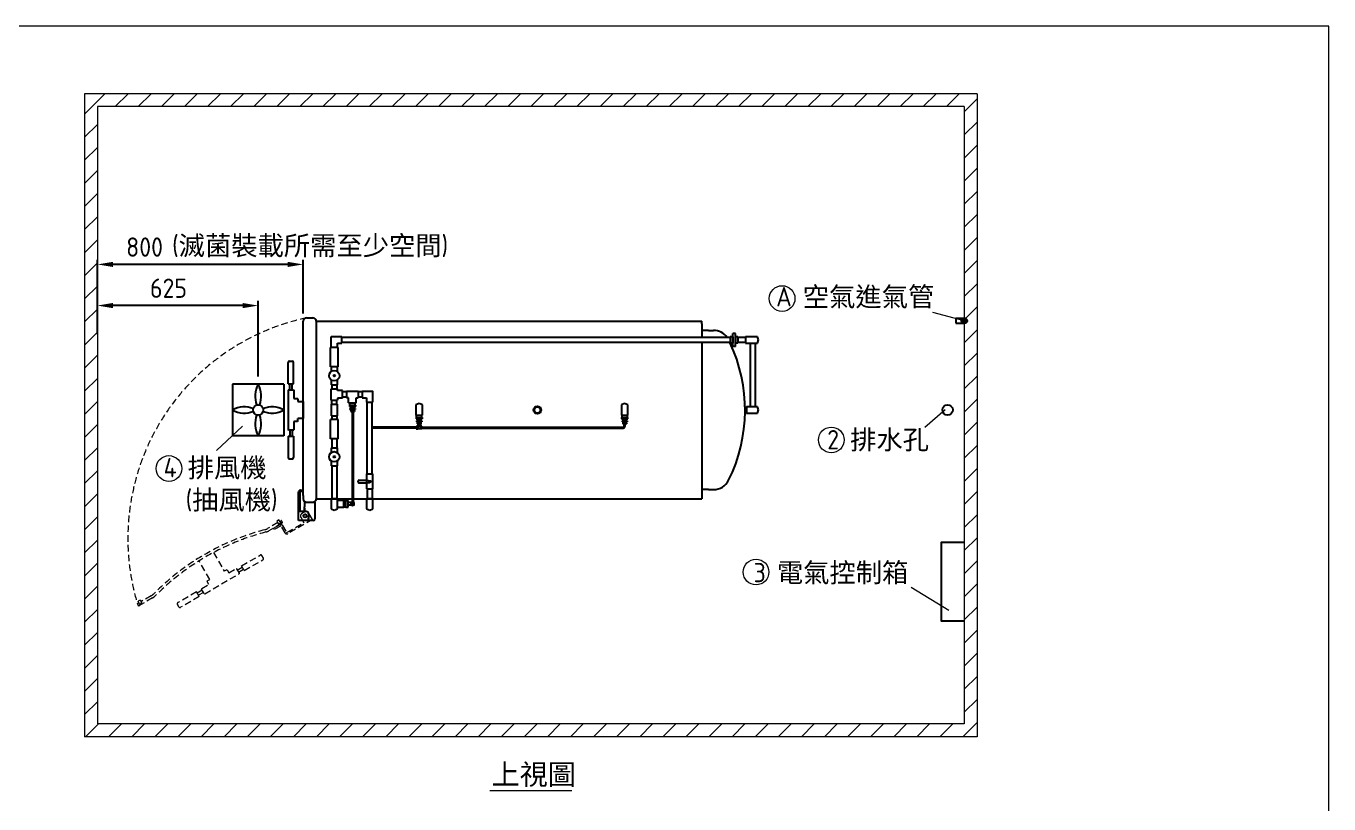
# Model space of a CAD drawing. Header units: millimetres. Extents: x -207391 to -140183, y -25011 to -12692.
# Drawn here: x -200738 to -195671, y -19796 to -16771 of the extents above; entities that cross this region are included whole.
import ezdxf

# ---------------------------------------------------------------- set-up
doc = ezdxf.new("R2010")
doc.units = ezdxf.units.MM
doc.linetypes.add('HIDDEN', pattern=[9.525, 6.35, -3.175])
doc.layers.get('0').update_dxf_attribs({"lineweight": 25})
for name, color, linetype, lineweight in [('D', 3, 'Continuous', 13), ('F', 7, 'Continuous', 15), ('H', 2, 'HIDDEN', 15), ('S', 4, 'Continuous', 15)]:
    doc.layers.add(name, color=color, linetype=linetype, lineweight=lineweight)
doc.styles.get("Standard").update_dxf_attribs({"font": 'KAIU.TTF'})
doc.styles.add('STU25', font='isocp2.shx')
doc.dimstyles.new('STU25', dxfattribs={"dimscale": 30, "dimtxt": 2.5, "dimasz": 2, "dimexe": 0.6, "dimexo": 1, "dimgap": 1, "dimtad": 1, "dimdsep": 46, "dimtxsty": 'STU25', "dimcen": 2, "dimazin": 2, "dimtfac": 1, "dimtmove": 0, "dimatfit": 3, "dimfxl": 0, "dimtolj": 1, "dimtzin": 0, "dimarcsym": 0})

# ---------------------------------------------------------------- blocks, each defined once
blk = doc.blocks.new('*D6')
at = {"layer": 'D', "color": 0, "linetype": 'Continuous', "lineweight": -2}
for p, q in [((-200460.7, -17938.5), (-200460.7, -17839.9)), ((-199895.7, -17857.9), (-200400.7, -17857.9)), ((-199835.7, -18134), (-199835.7, -17839.9))]:
    blk.add_line(p, q, dxfattribs=at)
at = {"layer": 'D', "color": 0}
for points in [[(-200400.7, -17847.9), (-200400.7, -17867.9), (-200460.7, -17857.9)], [(-199895.7, -17867.9), (-199895.7, -17847.9), (-199835.7, -17857.9)]]:
    blk.add_solid(points, dxfattribs=at)
at = {"layer": 'Defpoints', "color": 0}
for p in [(-200460.7, -17857.9), (-200460.7, -17968.5), (-199835.7, -18164)]:
    blk.add_point(p, dxfattribs=at)
at = {"layer": 'D', "color": 0, "insert": (-200184.4, -17790.4), "char_height": 75, "attachment_point": 5, "style": 'STU25'}
blk.add_mtext('\\A1;625', dxfattribs=at)
blk = doc.blocks.new('*D15')
at = {"layer": 'D', "color": 0, "lineweight": -2}
for p, q in [((-200460.7, -17968.5), (-200460.7, -17680)), ((-199660.7, -17889), (-199660.7, -17680)), ((-199720.7, -17698), (-200400.7, -17698))]:
    blk.add_line(p, q, dxfattribs=at)
at = {"layer": 'D', "color": 0}
for points in [[(-200400.7, -17688), (-200400.7, -17708), (-200460.7, -17698)], [(-199720.7, -17708), (-199720.7, -17688), (-199660.7, -17698)]]:
    blk.add_solid(points, dxfattribs=at)
at = {"layer": 'Defpoints', "color": 0}
for p in [(-200460.7, -17698), (-199660.7, -17919), (-200460.7, -17998.5)]:
    blk.add_point(p, dxfattribs=at)
at = {"layer": 'D', "color": 0, "insert": (-200277.5, -17630.5), "char_height": 75, "attachment_point": 5, "style": 'STU25'}
blk.add_mtext('\\A1;800', dxfattribs=at)

msp = doc.modelspace()

# ---------------------------------------------------------------- hatches: boundary and pattern name
msp.add_hatch(color=256).paths.add_polyline_path([(-197078.519, -17916.832, 1), (-197100.041, -17916.832, 1)])
at = {"layer": 'H', "linetype": 'HIDDEN', "ltscale": 5}
h = msp.add_hatch(dxfattribs=at)
h.set_pattern_fill('ANSI31', color=256, scale=20, style=0)
h.set_pattern_definition([(45, (12526.036, 63.82), (-44.90128, 44.90128), [])])
h.paths.add_polyline_path([(-200510.677, -17034.463), (-200510.677, -19534.463), (-197039.28, -19534.463), (-197039.28, -17034.463)])
h.paths.add_polyline_path([(-200460.677, -17084.463), (-200460.677, -19484.463), (-197089.28, -19484.463), (-197089.28, -17084.463)], flags=16)

# ---------------------------------------------------------------- linework, layer by layer
at = {"linetype": 'Continuous'}
for p, q in [((-199660.674, -17931.463), (-199660.674, -17918.963)), ((-199647.674, -17905.963), (-199622.674, -17905.963)), ((-197121.655, -17906.832), (-197089.28, -17906.832)), ((-197121.655, -17906.832), (-197121.655, -17926.832)), ((-197121.655, -17926.832), (-197089.28, -17926.832)), ((-199552.177, -18021.029), (-199552.177, -17980.963)), ((-199510.063, -17978.963), (-199550.177, -17978.963)), ((-199510.063, -18003.963), (-199510.063, -17978.963)), ((-199510.063, -17981.463), (-199510.063, -17978.963)), ((-197999.776, -17981.463), (-199510.063, -17981.463)), ((-197999.776, -17978.963), (-197999.776, -18003.963)), ((-197989.776, -17978.963), (-197999.776, -17978.963)), ((-197979.776, -17966.463), (-197989.776, -17966.463)), ((-197989.776, -18016.463), (-197989.776, -17966.463)), ((-197989.776, -17978.963), (-197989.776, -18003.963)), ((-197979.776, -18016.463), (-197979.776, -17966.463)), ((-197969.776, -17978.963), (-197979.776, -17978.963)), ((-197979.776, -17978.963), (-197979.776, -18003.963)), ((-197969.776, -17978.963), (-197969.776, -18003.963)), ((-197939.776, -17981.463), (-197969.776, -17981.463)), ((-197894.277, -17978.963), (-197939.776, -17978.963)), ((-197939.776, -17978.963), (-197939.776, -18003.963)), ((-197889.277, -17991.463), (-197894.277, -17978.963)), ((-199527.177, -18003.963), (-199510.063, -18003.963)), ((-199527.177, -18021.029), (-199527.177, -18003.963)), ((-197999.776, -18001.463), (-199510.063, -18001.463)), ((-197989.776, -18003.963), (-197999.776, -18003.963)), ((-197979.776, -18016.463), (-197989.776, -18016.463)), ((-197969.776, -18003.963), (-197979.776, -18003.963)), ((-197939.776, -18001.463), (-197969.776, -18001.463)), ((-197939.776, -18003.963), (-197894.277, -18003.963)), ((-197920.822, -18251.463), (-197920.822, -18003.963)), ((-197900.822, -18251.463), (-197900.822, -18003.963)), ((-197894.277, -18003.963), (-197889.277, -17991.463)), ((-199718.637, -18162.778), (-199718.637, -18079.052)), ((-199713.637, -18074.052), (-199702.637, -18074.052)), ((-199697.637, -18162.778), (-199697.637, -18079.052)), ((-199552.177, -18096.029), (-199552.177, -18114.927)), ((-199527.177, -18114.927), (-199527.177, -18096.029)), ((-199935.677, -18163.963), (-199935.677, -18363.963)), ((-199735.677, -18163.963), (-199935.677, -18163.963)), ((-199735.677, -18163.963), (-199735.677, -18363.963)), ((-199718.137, -18185.213), (-199719.637, -18186.713)), ((-199719.637, -18186.713), (-199719.637, -18341.213)), ((-199718.637, -18162.778), (-199697.637, -18162.778)), ((-199718.137, -18185.213), (-199698.137, -18185.213)), ((-199712.887, -18185.213), (-199712.887, -18162.778)), ((-199703.387, -18185.213), (-199703.387, -18162.778)), ((-199698.137, -18185.213), (-199696.637, -18186.713)), ((-199696.637, -18186.713), (-199696.637, -18218.963)), ((-199552.177, -18146.152), (-199552.177, -18165.539)), ((-199552.177, -18165.539), (-199527.177, -18165.539)), ((-199552.177, -18226.074), (-199552.177, -18181.074)), ((-199552.177, -18181.074), (-199527.177, -18181.074)), ((-199549.677, -18165.539), (-199549.677, -18181.074)), ((-199529.677, -18165.539), (-199529.677, -18181.074)), ((-199527.177, -18165.539), (-199527.177, -18146.152)), ((-199527.177, -18188.574), (-199527.177, -18181.074)), ((-199507.177, -18188.574), (-199527.177, -18188.574)), ((-199507.177, -18218.574), (-199507.177, -18188.574)), ((-199491.789, -18191.074), (-199491.789, -18216.074)), ((-199491.789, -18191.074), (-199446.789, -18191.074)), ((-199446.789, -18191.074), (-199446.789, -18216.074)), ((-199431.4, -18191.074), (-199391.334, -18191.074)), ((-199696.637, -18218.963), (-199683.137, -18218.963)), ((-199681.637, -18220.463), (-199683.137, -18218.963)), ((-199681.637, -18220.463), (-199681.637, -18231.463)), ((-199681.637, -18231.463), (-199660.674, -18231.463)), ((-199552.177, -18226.074), (-199527.177, -18226.074)), ((-199552.177, -18241.463), (-199552.177, -18286.463)), ((-199552.177, -18241.463), (-199527.177, -18241.463)), ((-199549.677, -18241.463), (-199549.677, -18226.074)), ((-199529.677, -18241.463), (-199529.677, -18226.074)), ((-199507.177, -18218.574), (-199527.177, -18218.574)), ((-199527.177, -18218.574), (-199527.177, -18226.074)), ((-199527.177, -18286.463), (-199527.177, -18241.463)), ((-199491.789, -18193.574), (-199507.177, -18193.574)), ((-199491.789, -18213.574), (-199507.177, -18213.574)), ((-199484.289, -18216.074), (-199491.789, -18216.074)), ((-199484.289, -18236.074), (-199484.289, -18216.074)), ((-199484.289, -18236.074), (-199454.289, -18236.074)), ((-199454.289, -18216.074), (-199446.789, -18216.074)), ((-199454.289, -18236.074), (-199454.289, -18216.074)), ((-199431.4, -18193.574), (-199446.789, -18193.574)), ((-199431.4, -18213.574), (-199446.789, -18213.574)), ((-199431.4, -18216.074), (-199414.334, -18216.074)), ((-199414.334, -18216.074), (-199414.334, -18233.189)), ((-199414.334, -18233.189), (-199389.334, -18233.189)), ((-199411.834, -18512.646), (-199411.834, -18233.189)), ((-199391.834, -18512.646), (-199391.834, -18233.189)), ((-199391.834, -18233.189), (-199389.334, -18233.189)), ((-199389.334, -18233.189), (-199389.334, -18193.074)), ((-199209.677, -18238.963), (-199222.177, -18243.963)), ((-199197.177, -18243.963), (-199209.677, -18238.963)), ((-198410.524, -18238.963), (-198423.024, -18243.963)), ((-198398.024, -18243.963), (-198410.524, -18238.963)), ((-199552.177, -18286.463), (-199527.177, -18286.463)), ((-199549.677, -18286.463), (-199549.677, -18301.463)), ((-199529.677, -18286.463), (-199529.677, -18301.463)), ((-199222.177, -18243.963), (-199222.177, -18283.963)), ((-199222.177, -18283.963), (-199197.177, -18283.963)), ((-199197.177, -18283.963), (-199197.177, -18243.963)), ((-198423.024, -18243.963), (-198423.024, -18283.963)), ((-198423.024, -18283.963), (-198398.024, -18283.963)), ((-198398.024, -18283.963), (-198398.024, -18243.963)), ((-197936.974, -18251.463), (-197936.974, -18276.463)), ((-197894.277, -18251.463), (-197936.974, -18251.463)), ((-197936.974, -18273.963), (-197936.974, -18253.963)), ((-197936.974, -18276.463), (-197894.277, -18276.463)), ((-197889.277, -18263.963), (-197894.277, -18251.463)), ((-197894.277, -18276.463), (-197889.277, -18263.963)), ((-199718.137, -18342.713), (-199719.637, -18341.213)), ((-199698.137, -18342.713), (-199718.137, -18342.713)), ((-199712.887, -18342.713), (-199712.887, -18365.148)), ((-199703.387, -18342.713), (-199703.387, -18365.148)), ((-199698.137, -18342.713), (-199696.637, -18341.213)), ((-199696.637, -18308.963), (-199696.637, -18341.213)), ((-199683.137, -18308.963), (-199696.637, -18308.963)), ((-199681.637, -18307.463), (-199683.137, -18308.963)), ((-199681.637, -18307.463), (-199681.637, -18296.463)), ((-199660.674, -18296.463), (-199681.637, -18296.463)), ((-199735.677, -18363.963), (-199935.677, -18363.963)), ((-199718.637, -18365.148), (-199697.637, -18365.148)), ((-199718.637, -18365.148), (-199718.637, -18448.874)), ((-199697.637, -18365.148), (-199697.637, -18448.874)), ((-199549.677, -18376.463), (-199549.677, -18410.973)), ((-199529.677, -18376.463), (-199529.677, -18410.973)), ((-199552.177, -18410.973), (-199527.177, -18410.973)), ((-199552.177, -18410.973), (-199552.177, -18430.36)), ((-199527.177, -18430.36), (-199527.177, -18410.973)), ((-199713.637, -18453.874), (-199702.637, -18453.874)), ((-199552.177, -18461.585), (-199552.177, -18480.973)), ((-199552.177, -18480.973), (-199527.177, -18480.973)), ((-199549.677, -18480.973), (-199549.677, -18608.963)), ((-199529.677, -18480.973), (-199529.677, -18608.963)), ((-199527.177, -18480.973), (-199527.177, -18461.585)), ((-199414.334, -18512.646), (-199389.334, -18512.646)), ((-199414.334, -18512.646), (-199414.334, -18570.277)), ((-199389.334, -18570.277), (-199389.334, -18512.646)), ((-199679.174, -18693.556), (-199679.174, -18583.556)), ((-199673.174, -18583.556), (-199673.174, -18658.556)), ((-199671.174, -18575.556), (-199660.674, -18575.556)), ((-199660.674, -18581.556), (-199671.174, -18581.556)), ((-199660.674, -18596.463), (-199660.674, -18608.963)), ((-199414.334, -18570.277), (-199389.334, -18570.277)), ((-199411.834, -18570.277), (-199411.834, -18608.963)), ((-199391.834, -18570.277), (-199391.834, -18608.963)), ((-199647.674, -18621.963), (-199622.674, -18621.963)), ((-199552.177, -18608.92), (-199552.177, -18648.92)), ((-199527.177, -18608.92), (-199552.177, -18608.92)), ((-199527.177, -18648.92), (-199527.177, -18608.92)), ((-199502.795, -18616.42), (-199527.177, -18616.42)), ((-199527.177, -18641.42), (-199502.795, -18641.42)), ((-199502.795, -18641.42), (-199502.795, -18616.42)), ((-199494.249, -18641.42), (-199494.249, -18616.42)), ((-199485.851, -18641.42), (-199485.851, -18616.42)), ((-199389.334, -18608.92), (-199414.334, -18608.92)), ((-199414.334, -18608.92), (-199414.334, -18648.92)), ((-199389.334, -18648.92), (-199389.334, -18608.92)), ((-199649.174, -18658.556), (-199679.174, -18658.556)), ((-199639.174, -18683.556), (-199639.174, -18668.556)), ((-199552.177, -18648.92), (-199539.677, -18653.92)), ((-199539.677, -18653.92), (-199527.177, -18648.92)), ((-199414.334, -18648.92), (-199401.834, -18653.92)), ((-199401.834, -18653.92), (-199389.334, -18648.92))]:
    msp.add_line(p, q, dxfattribs=at)
for p, q in [((-199660.674, -18596.463), (-199660.674, -17931.463)), ((-199609.677, -17918.163), (-198109.874, -17918.163)), ((-199609.674, -17918.963), (-199609.674, -18608.963)), ((-199609.674, -17918.963), (-199609.674, -18608.963)), ((-198110.674, -17928.963), (-198109.874, -17928.963)), ((-198110.674, -17928.963), (-198110.674, -17981.463)), ((-198109.874, -17928.963), (-198109.874, -17918.163)), ((-198084.674, -17954.463), (-198110.674, -17954.463)), ((-199554.677, -18096.029), (-199554.677, -18021.029)), ((-199524.677, -18021.029), (-199554.677, -18021.029)), ((-199524.677, -18096.029), (-199524.677, -18021.029)), ((-198110.674, -18001.463), (-198110.674, -18598.963)), ((-199524.677, -18096.029), (-199554.677, -18096.029)), ((-199431.4, -18191.074), (-199431.4, -18216.074)), ((-199660.674, -18231.463), (-199660.674, -18296.463)), ((-199479.289, -18245.678), (-199479.289, -18236.074)), ((-199479.289, -18236.074), (-199459.289, -18236.074)), ((-199458.289, -18245.678), (-199458.289, -18236.074)), ((-199431.4, -18193.574), (-199431.4, -18213.574)), ((-199480.289, -18245.678), (-199457.289, -18245.678)), ((-199480.289, -18245.678), (-199480.289, -18250.678)), ((-199480.289, -18250.678), (-199457.289, -18250.678)), ((-199478.901, -18258.521), (-199478.901, -18262.443)), ((-199478.901, -18258.521), (-199458.529, -18258.521)), ((-199478.901, -18262.443), (-199458.529, -18262.443)), ((-199477.289, -18250.678), (-199477.289, -18254.6)), ((-199477.289, -18254.6), (-199460.289, -18254.6)), ((-199475.901, -18266.365), (-199475.901, -18270.287)), ((-199475.901, -18266.365), (-199461.529, -18266.365)), ((-199475.901, -18270.287), (-199461.529, -18270.287)), ((-199473.289, -18254.6), (-199473.289, -18258.521)), ((-199473.289, -18262.443), (-199473.289, -18266.365)), ((-199470.715, -18270.287), (-199470.715, -18628.92)), ((-199466.715, -18270.287), (-199466.715, -18628.92)), ((-199464.289, -18254.6), (-199464.289, -18258.521)), ((-199464.289, -18262.443), (-199464.289, -18266.365)), ((-199461.529, -18266.365), (-199461.529, -18270.287)), ((-199460.289, -18250.678), (-199460.289, -18254.6)), ((-199458.529, -18258.521), (-199458.529, -18262.443)), ((-199457.289, -18245.678), (-199457.289, -18250.678)), ((-199219.677, -18283.963), (-199199.677, -18283.963)), ((-199219.677, -18293.566), (-199219.677, -18283.963)), ((-199198.677, -18293.566), (-199198.677, -18283.963)), ((-198420.524, -18293.566), (-198420.524, -18283.963)), ((-198420.524, -18283.963), (-198400.524, -18283.963)), ((-198399.524, -18293.566), (-198399.524, -18283.963)), ((-197936.974, -18253.963), (-197942.055, -18253.963)), ((-197942.049, -18273.963), (-197936.974, -18273.963)), ((-197936.974, -18273.963), (-197936.974, -18253.963)), ((-197936.974, -18273.963), (-197936.974, -18253.963)), ((-199524.677, -18301.463), (-199554.677, -18301.463)), ((-199554.677, -18376.463), (-199554.677, -18301.463)), ((-199524.677, -18376.463), (-199524.677, -18301.463)), ((-199220.699, -18330.392), (-199391.834, -18330.392)), ((-199220.699, -18334.392), (-199391.834, -18334.392)), ((-199221.177, -18293.566), (-199198.177, -18293.566)), ((-199221.177, -18293.566), (-199221.177, -18298.566)), ((-199221.177, -18298.566), (-199198.177, -18298.566)), ((-199220.699, -18327.206), (-199214.863, -18327.206)), ((-199220.699, -18337.578), (-199220.699, -18327.206)), ((-199220.699, -18337.578), (-199214.863, -18337.578)), ((-199219.79, -18306.41), (-199199.418, -18306.41)), ((-199219.79, -18306.41), (-199219.79, -18310.332)), ((-199219.79, -18310.332), (-199199.418, -18310.332)), ((-199218.177, -18298.566), (-199218.177, -18302.488)), ((-199218.177, -18302.488), (-199201.177, -18302.488)), ((-199216.79, -18314.254), (-199202.418, -18314.254)), ((-199216.79, -18314.254), (-199216.79, -18318.176)), ((-199216.79, -18318.176), (-199202.418, -18318.176)), ((-199214.863, -18337.578), (-199214.863, -18327.206)), ((-199214.863, -18329.392), (-199212.677, -18329.392)), ((-199214.863, -18329.474), (-199214.863, -18335.31)), ((-199214.863, -18335.392), (-199204.491, -18335.392)), ((-199214.79, -18318.176), (-199214.79, -18324.012)), ((-199214.79, -18318.176), (-199204.418, -18318.176)), ((-199214.79, -18324.012), (-199204.418, -18324.012)), ((-199214.177, -18302.488), (-199214.177, -18306.41)), ((-199214.177, -18310.332), (-199214.177, -18314.254)), ((-199212.677, -18329.392), (-199212.677, -18324.012)), ((-199206.677, -18329.392), (-199206.677, -18324.012)), ((-199206.677, -18329.392), (-199204.491, -18329.392)), ((-199205.177, -18302.488), (-199205.177, -18306.41)), ((-199205.177, -18310.332), (-199205.177, -18314.254)), ((-199204.491, -18337.578), (-199204.491, -18327.206)), ((-199198.655, -18327.206), (-199204.491, -18327.206)), ((-199204.491, -18329.474), (-199204.491, -18335.31)), ((-199198.655, -18337.578), (-199204.491, -18337.578)), ((-199204.418, -18318.176), (-199204.418, -18324.012)), ((-199202.418, -18314.254), (-199202.418, -18318.176)), ((-199201.177, -18298.566), (-199201.177, -18302.488)), ((-199199.418, -18306.41), (-199199.418, -18310.332)), ((-199198.655, -18337.578), (-199198.655, -18327.206)), ((-199198.655, -18330.392), (-198415.524, -18330.392)), ((-199198.655, -18334.392), (-198415.524, -18334.392)), ((-199198.177, -18293.566), (-199198.177, -18298.566)), ((-198422.024, -18293.566), (-198399.024, -18293.566)), ((-198422.024, -18293.566), (-198422.024, -18298.566)), ((-198422.024, -18298.566), (-198399.024, -18298.566)), ((-198420.636, -18306.41), (-198400.265, -18306.41)), ((-198420.636, -18306.41), (-198420.636, -18310.332)), ((-198420.636, -18310.332), (-198400.265, -18310.332)), ((-198419.024, -18298.566), (-198419.024, -18302.488)), ((-198419.024, -18302.488), (-198402.024, -18302.488)), ((-198417.636, -18314.254), (-198403.265, -18314.254)), ((-198417.636, -18314.254), (-198417.636, -18318.176)), ((-198417.636, -18318.176), (-198403.265, -18318.176)), ((-198415.024, -18302.488), (-198415.024, -18306.41)), ((-198415.024, -18310.332), (-198415.024, -18314.254)), ((-198412.524, -18327.392), (-198412.524, -18318.176)), ((-198408.524, -18327.392), (-198408.524, -18318.176)), ((-198406.024, -18302.488), (-198406.024, -18306.41)), ((-198406.024, -18310.332), (-198406.024, -18314.254)), ((-198403.265, -18314.254), (-198403.265, -18318.176)), ((-198402.024, -18298.566), (-198402.024, -18302.488)), ((-198400.265, -18306.41), (-198400.265, -18310.332)), ((-198399.024, -18293.566), (-198399.024, -18298.566)), ((-199524.677, -18376.463), (-199554.677, -18376.463)), ((-199442.383, -18537.318), (-199414.334, -18537.318)), ((-199414.334, -18537.318), (-199401.834, -18538.859)), ((-199414.334, -18547.289), (-199401.834, -18545.748)), ((-199442.383, -18547.289), (-199414.334, -18547.289)), ((-198084.674, -18573.463), (-198110.674, -18573.463)), ((-199655.174, -18621.963), (-199655.174, -18640.556)), ((-199655.174, -18621.963), (-199615.174, -18621.963)), ((-199655.174, -18656.226), (-199655.174, -18640.556)), ((-199655.174, -18645.556), (-199655.174, -18655.795)), ((-199615.174, -18621.963), (-199615.174, -18687.556)), ((-199615.174, -18645.556), (-199615.174, -18687.556)), ((-199609.674, -18609.763), (-198109.874, -18609.763)), ((-199502.795, -18617.42), (-199494.249, -18617.42)), ((-199502.795, -18640.42), (-199494.249, -18640.42)), ((-199494.249, -18616.42), (-199485.851, -18616.42)), ((-199494.249, -18641.42), (-199485.851, -18641.42)), ((-199471.668, -18623.686), (-199485.851, -18623.686)), ((-199471.668, -18634.153), (-199485.851, -18634.153)), ((-198110.674, -18598.963), (-198109.874, -18598.963)), ((-198109.874, -18598.963), (-198109.874, -18609.763)), ((-199621.174, -18693.556), (-199679.174, -18693.556))]:
    msp.add_line(p, q)
at = {"lineweight": -3}
for p, q in [((-198084.674, -17954.463), (-198064.676, -17954.463)), ((-198084.674, -18573.463), (-198064.676, -18573.463))]:
    msp.add_line(p, q, dxfattribs=at)
msp.add_lwpolyline([(-199470.715, -18623.136), (-199474.724, -18625.45), (-199474.724, -18632.389), (-199468.715, -18635.858), (-199462.706, -18632.389), (-199462.706, -18625.45), (-199466.715, -18623.136)])
at = {"linetype": 'Continuous'}
msp.add_lwpolyline([(-197089.28, -18778.92), (-197178.878, -18778.92), (-197178.878, -19083.608), (-197089.28, -19083.608)], dxfattribs=at)
for centre, radius in [((-197089.28, -17916.832), 10.761), ((-199539.677, -18130.539), 20), ((-199539.677, -18130.539), 3), ((-199835.677, -18263.963), 20), ((-199835.677, -18263.963), 20), ((-199835.677, -18263.963), 20), ((-199835.677, -18263.963), 20), ((-198749.674, -18263.963), 15), ((-198749.674, -18263.963), 11.88), ((-197154.28, -18263.963), 20), ((-199539.677, -18445.973), 20), ((-199539.677, -18445.973), 3), ((-199401.834, -18542.304), 3.445), ((-199653.174, -18676.056), 6.45), ((-199653.174, -18676.056), 6.45)]:
    msp.add_circle(centre, radius)
for centre, radius, start, end in [((-199647.674, -17918.963), 13, 90, 180), ((-199622.674, -17918.963), 13, 0, 90), ((-199550.177, -17980.963), 2, 90, 180), ((-199713.637, -18079.052), 5, 90, 180), ((-199702.637, -18079.052), 5, 0, 90), ((-199391.334, -18193.074), 2, 0, 90), ((-199713.637, -18448.874), 5, 180, 270), ((-199702.637, -18448.874), 5, 270, 0), ((-199671.174, -18583.556), 8, 90, 180), ((-199671.174, -18583.556), 2, 90, 180), ((-199647.674, -18608.963), 13, 180, 270), ((-199622.674, -18608.963), 13, 270, 0), ((-199649.174, -18668.556), 10, 0, 90), ((-199649.174, -18683.556), 10, 270, 0)]:
    msp.add_arc(centre, radius, start, end, dxfattribs=at)
at = {"lineweight": -3}
for centre, radius, start, end in [((-198064.676, -18019.963), 65.5, 36.000071, 90), ((-198556.474, -18263.963), 614.5, 333.6122, 25.288511), ((-198064.676, -18507.963), 65.5, 270, 333.6122)]:
    msp.add_arc(centre, radius, start, end, dxfattribs=at)
for centre, radius, start, end in [((-199754.653, -18209.838), 93.11, 150.481802, 201.977032), ((-199916.702, -18209.838), 93.11, 338.022968, 29.518198), ((-199889.802, -18344.987), 93.11, 68.022968, 119.518198), ((-199889.802, -18182.939), 93.11, 240.481802, 291.977032), ((-199754.653, -18318.088), 93.11, 158.022968, 209.518198), ((-199916.702, -18318.088), 93.11, 330.481802, 21.977032), ((-199781.553, -18344.987), 93.11, 60.481802, 111.977032), ((-199781.553, -18182.939), 93.11, 248.022968, 299.518198), ((-198415.524, -18327.392), 7, 270, 0), ((-198415.524, -18327.392), 3, 270, 0), ((-199442.762, -18542.304), 5, 85.647201, 274.352799), ((-199468.715, -18628.92), 2, 180, 0), ((-199658.174, -18656.226), 3, 309.034435, 0), ((-199621.174, -18687.556), 6, 270, 0)]:
    msp.add_arc(centre, radius, start, end)
at = {"layer": 'D'}
for p, q in [((-197089.28, -17916.832), (-197211.665, -17885.37)), ((-199997.239, -18421.528), (-199897.035, -18326.435)), ((-197296.134, -18953.063), (-197149.819, -19042.002)), ((-198934.332, -19743.596), (-198615.626, -19743.596))]:
    msp.add_line(p, q, dxfattribs=at)
at = {"layer": 'D', "linetype": 'Continuous'}
msp.add_line((-197163.716, -18263.963), (-197242.515, -18331.959), dxfattribs=at)
at = {"layer": 'D'}
for centre in [(-197797.835, -17830.654), (-197606.69, -18380.604), (-200182.639, -18491.57), (-197899.273, -18894.162)]:
    msp.add_circle(centre, 50, dxfattribs=at)
at = {"layer": 'F', "color": 6}
msp.add_lwpolyline([(-207391.113, -16771.106), (-207391.113, -25011.106), (-195671.113, -25011.106), (-195671.113, -16771.106)], close=True, dxfattribs=at)
msp.add_lwpolyline([(-207391.113, -16771.106), (-207391.113, -25011.106), (-195671.113, -25011.106), (-195671.113, -16771.106)], close=True, dxfattribs=at)
at = {"layer": 'H', "ltscale": 4}
for p, q in [((-199754.71, -18691.377), (-199762.504, -18695.877)), ((-199762.504, -18695.877), (-199756.87, -18707.635)), ((-199747.344, -18702.135), (-199754.71, -18691.377)), ((-199746.014, -18694.439), (-199751.21, -18697.439)), ((-199751.21, -18697.439), (-199747.344, -18702.135)), ((-199741.648, -18700.001), (-199744.648, -18694.805)), ((-199625.018, -18689.823), (-199720.281, -18744.823)), ((-199670.329, -18681.342), (-199655.329, -18707.323)), ((-199653.678, -18660.182), (-199666.669, -18667.682)), ((-199625.018, -18689.823), (-199640.018, -18663.842)), ((-199759.004, -18701.939), (-199799.189, -18725.14)), ((-199742.746, -18704.099), (-199794.189, -18733.8)), ((-199751.941, -18709.986), (-199776.19, -18723.986)), ((-199776.19, -18723.986), (-199773.19, -18729.182)), ((-199748.941, -18715.182), (-199773.19, -18729.182)), ((-199759.004, -18701.939), (-199756.87, -18707.635)), ((-199747.344, -18702.135), (-199756.87, -18707.635)), ((-199731.209, -18741.895), (-199746.209, -18715.914)), ((-199741.013, -18712.914), (-199726.013, -18738.895)), ((-199723.281, -18739.627), (-199658.329, -18702.127)), ((-200009.382, -18818.272), (-199967.679, -18890.503)), ((-199900.197, -18870.017), (-199827.687, -18828.154)), ((-199889.697, -18888.203), (-199817.187, -18846.34)), ((-199815.357, -18839.51), (-199820.857, -18829.984)), ((-200023.971, -18923.003), (-200065.674, -18850.772)), ((-200043.726, -18978.287), (-199909.925, -18901.037)), ((-199958.153, -18885.003), (-199967.679, -18890.503)), ((-199958.153, -18885.003), (-199956.104, -18885.552)), ((-199956.104, -18885.552), (-199949.354, -18897.243)), ((-199949.354, -18897.243), (-199921.425, -18881.118)), ((-199919.376, -18881.667), (-199921.425, -18881.118)), ((-199919.376, -18881.667), (-199909.376, -18898.988)), ((-199916.751, -18886.214), (-199897.322, -18874.997)), ((-199912.001, -18894.441), (-199892.572, -18883.224)), ((-199909.376, -18898.988), (-199909.925, -18901.037)), ((-199889.697, -18888.203), (-199900.197, -18870.017)), ((-200055.226, -18958.368), (-200027.296, -18942.243)), ((-200033.497, -18928.503), (-200034.046, -18930.552)), ((-200027.296, -18942.243), (-200034.046, -18930.552)), ((-200033.497, -18928.503), (-200023.971, -18923.003)), ((-200246.425, -18994.899), (-200297.868, -19024.599)), ((-200251.425, -18986.239), (-200291.61, -19009.439)), ((-200075.454, -18971.202), (-200147.963, -19013.065)), ((-200064.954, -18989.388), (-200137.463, -19031.251)), ((-200064.954, -18989.388), (-200075.454, -18971.202)), ((-200053.15, -18964.964), (-200072.579, -18976.181)), ((-200048.4, -18973.191), (-200067.829, -18984.409)), ((-200055.775, -18960.417), (-200055.226, -18958.368)), ((-200045.775, -18977.738), (-200055.775, -18960.417)), ((-200045.775, -18977.738), (-200043.726, -18978.287)), ((-200301.966, -19023.501), (-200304.966, -19018.305)), ((-200299.404, -19013.939), (-200304.6, -19016.939)), ((-200295.11, -19003.377), (-200302.904, -19007.877)), ((-200297.27, -19019.635), (-200302.904, -19007.877)), ((-200299.404, -19013.939), (-200297.27, -19019.635)), ((-200297.27, -19019.635), (-200287.744, -19014.135)), ((-200295.11, -19003.377), (-200287.744, -19014.135)), ((-200291.61, -19009.439), (-200287.744, -19014.135)), ((-200144.293, -19029.421), (-200149.793, -19019.895))]:
    msp.add_line(p, q, dxfattribs=at)
for centre, radius, start, end in [((-199465.672, -18763.88), 877.01, 101.977361, 197.46728), ((-199745.514, -18695.305), 1, 30, 120), ((-199661.669, -18676.342), 10, 120, 210), ((-199648.678, -18668.842), 10, 30, 120), ((-199569.61, -19644.98), 946.395, 104.730164, 135.269836), ((-199564.61, -19653.64), 946.395, 104.730164, 135.269836), ((-199821.689, -18686.168), 45, 284.730164, 300), ((-199816.689, -18694.829), 45, 284.730164, 300), ((-199747.941, -18716.914), 8, 30, 120), ((-199747.941, -18716.914), 2, 30, 120), ((-199744.246, -18701.501), 3, 300, 30), ((-199724.281, -18737.895), 8, 210, 300), ((-199724.281, -18737.895), 2, 210, 300), ((-199825.187, -18832.484), 5, 30, 120), ((-199819.687, -18842.01), 5, 300, 30), ((-200273.925, -18947.267), 45, 300, 315.269836), ((-200268.925, -18955.928), 45, 300, 315.269836), ((-200304.1, -19017.805), 1, 120, 210), ((-200299.368, -19022.001), 3, 210, 300), ((-200145.463, -19017.395), 5, 120, 210), ((-200139.963, -19026.921), 5, 210, 300)]:
    msp.add_arc(centre, radius, start, end, dxfattribs=at)
at = {"layer": 'S', "linetype": 'Continuous'}
for p, q in [((-197039.28, -17034.463), (-200510.677, -17034.463)), ((-200510.677, -17034.463), (-200510.677, -19534.463)), ((-197039.28, -17034.463), (-197039.28, -19534.463)), ((-197089.28, -17084.463), (-200460.677, -17084.463)), ((-200460.677, -17084.463), (-200460.677, -19484.463)), ((-197089.28, -17084.463), (-197089.28, -19484.463)), ((-197089.28, -19484.463), (-200460.677, -19484.463)), ((-197039.28, -19534.463), (-200510.677, -19534.463))]:
    msp.add_line(p, q, dxfattribs=at)

# ---------------------------------------------------------------- texts
at = {"layer": 'D', "color": 11, "attachment_point": 1}
for s, insert, char_height in [('{\\Fisocp2.shx;\\C3;(\\f標楷體|b0|i0|c136|p65;滅菌裝載所需至少空間\\Fisocp2.shx;)}', (-200170.263, -17586.94), 75), ('{\\Fisocp2.shx;\\C3;A \\f標楷體|b0|i0|c136|p65;空氣進氣管}', (-197821.006, -17785.826), 75), ('{\\Fisocp2.shx;\\C3;2 \\f標楷體|b0|i0|c136|p65;排水孔}', (-197622.443, -18341.988), 75), ('{\\Fisocp2.shx;\\C3;3 \\f標楷體|b0|i0|c136|p65;電氣控制箱}', (-197908.65, -18858.724), 75), ('上視圖', (-198927.682, -19640.747), 80)]:
    msp.add_mtext(s, dxfattribs=dict(at, insert=insert, char_height=char_height))
at = {"layer": 'D', "color": 11, "insert": (-200203.355, -18450.662), "char_height": 75, "attachment_point": 1, "style": 'STU25'}
msp.add_mtext('{\\C3;4 \\f標楷體|b0|i0|c136|p65;排風機\\P\\Fisocp2.shx;  (\\f標楷體|b0|i0|c136|p65;抽風機\\Fisocp2.shx;)}', dxfattribs=at)

# ---------------------------------------------------------------- dimensions: what is measured, and where the dimension line sits
at = {"layer": 'D'}
dim = msp.add_linear_dim(base=(-200460.677, -17697.966), p1=(-199660.674, -17918.963), p2=(-200460.677, -17998.463), dimstyle='STU25', dxfattribs=at)
dim.commit()
dim.dimension.update_dxf_attribs({"geometry": '*D15', "text_midpoint": (-200277.52, -17697.966), "dimtype": 160})
at = {"layer": 'D', "linetype": 'Continuous'}
dim = msp.add_linear_dim(base=(-200460.677, -17857.882), p1=(-199835.677, -18163.963), p2=(-200460.677, -17968.463), dimstyle='STU25', dxfattribs=at)
dim.commit()
dim.dimension.update_dxf_attribs({"geometry": '*D6', "text_midpoint": (-200184.435, -17857.882), "dimtype": 160})

doc.saveas('drawing.dxf')
